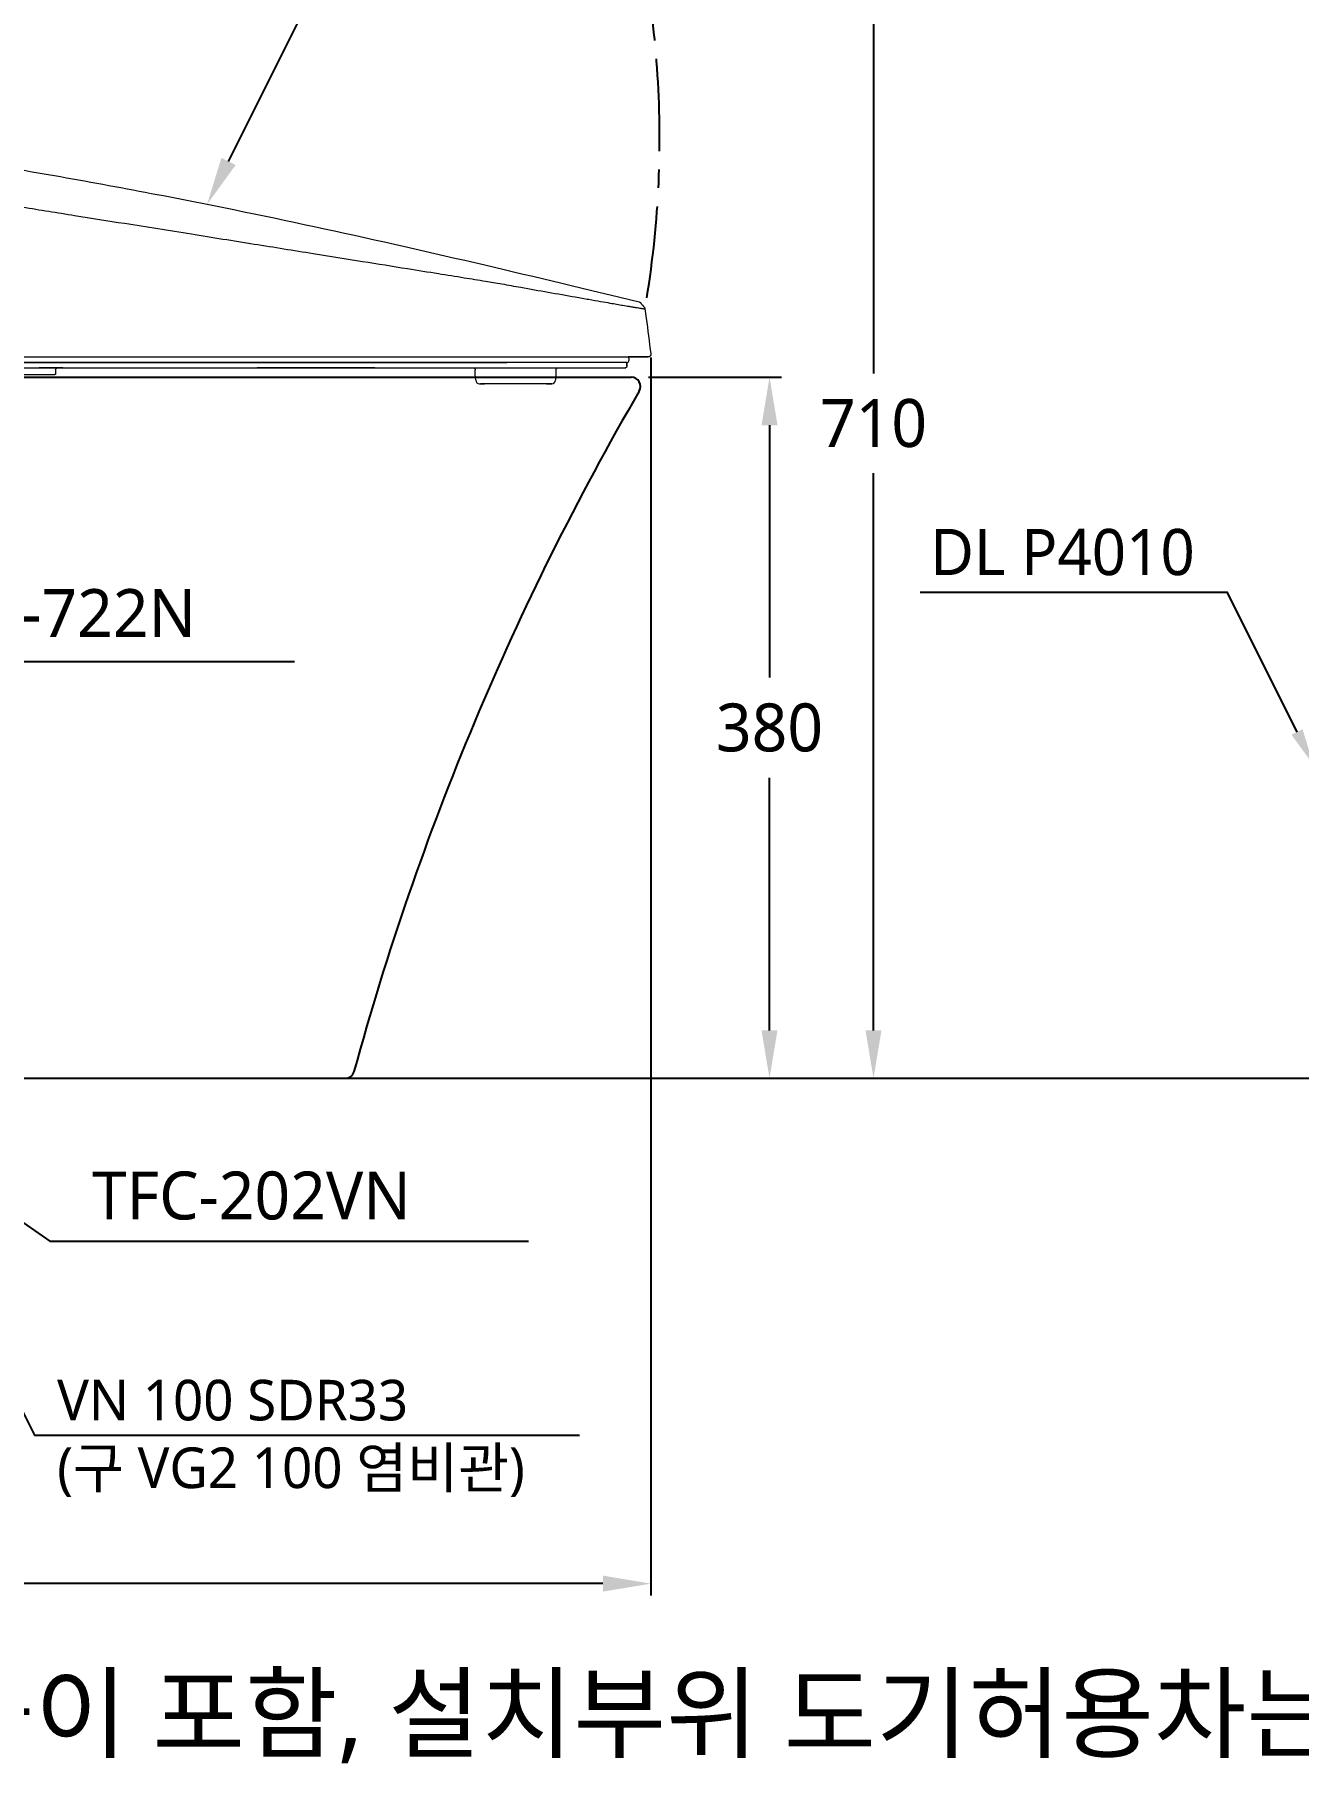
# Model space of a CAD drawing. Extents: x -2111 to 4214, y -25 to 2527.
# Drawn here: x 2013 to 2698, y -25 to 912 of the extents above; entities that cross this region are included whole.
import ezdxf

# ---------------------------------------------------------------- set-up
doc = ezdxf.new("R2010")
doc.units = 0
doc.header["$LTSCALE"] = 20
doc.header["$MEASUREMENT"] = 0
doc.linetypes.add('CENTER', pattern=[2, 1.25, -0.25, 0.25, -0.25])
doc.layers.get('0').update_dxf_attribs({"linetype": 'CONTINUOUS'})
doc.layers.get('DEFPOINTS').update_dxf_attribs({"linetype": 'CONTINUOUS'})
for name, color, linetype in [('1', 7, 'CONTINUOUS'), ('2', 2, 'CONTINUOUS'), ('3', 3, 'CONTINUOUS'), ('6', 6, 'CONTINUOUS'), ('CENTER', 2, 'CENTER')]:
    doc.layers.add(name, color=color, linetype=linetype)
doc.styles.add('GHS', font='romans', dxfattribs={"bigfont": 'ghs'})
doc.styles.add('ROMANS', font='NanumGothic.ttf', dxfattribs={"height": 10.144927})
doc.styles.get("Standard").update_dxf_attribs({"font": 'NanumGothic.ttf'})
doc.dimstyles.get("Standard").update_dxf_attribs({"dimtxt": 2.7, "dimasz": 2.5, "dimexe": 1.5, "dimexo": 1.5, "dimgap": 1.5, "dimtad": 1, "dimdec": 0, "dimlfac": 10, "dimzin": 0, "dimdsep": 46, "dimtxsty": 'Standard', "dimcen": 0, "dimclrt": 2, "dimadec": 0, "dimazin": 0, "dimtfac": 1, "dimtdec": 0, "dimtmove": 0, "dimatfit": 3, "dimfxl": 0, "dimtolj": 1, "dimtzin": 0, "dimarcsym": 0})

# ---------------------------------------------------------------- blocks, each defined once
blk = doc.blocks.new('*D23')
at = {"color": 3, "lineweight": -2}
for p, q in [((2411.06, 1056.61), (2474.55, 1056.61)), ((2468.05, 1030.61), (2468.05, 728.67)), ((2468.05, 372.61), (2468.05, 674.55)), ((2453.93, 346.61), (2474.55, 346.61))]:
    blk.add_line(p, q, dxfattribs=at)
at = {"color": 3}
for points in [[(2463.72, 1030.61), (2472.38, 1030.61), (2468.05, 1056.61)], [(2463.72, 372.61), (2472.38, 372.61), (2468.05, 346.61)]]:
    blk.add_solid(points, dxfattribs=at)
at = {"layer": 'DEFPOINTS', "color": 0}
for p in [(2409.11, 1056.61), (2451.98, 346.61), (2468.05, 346.61)]:
    blk.add_point(p, dxfattribs=at)
at = {"color": 2, "insert": (2468.05, 701.61), "char_height": 26, "attachment_point": 5}
blk.add_mtext('\\A1;710', dxfattribs=at)
blk = doc.blocks.new('*D18')
at = {"color": 3, "lineweight": -2}
for p, q in [((2346.13, 726.61), (2418.16, 726.61)), ((2411.66, 700.61), (2411.66, 563.78)), ((2411.66, 372.61), (2411.66, 509.44)), ((2211.76, 346.61), (2418.16, 346.61))]:
    blk.add_line(p, q, dxfattribs=at)
at = {"color": 3}
for points in [[(2407.33, 700.61), (2416, 700.61), (2411.66, 726.61)], [(2407.33, 372.61), (2416, 372.61), (2411.66, 346.61)]]:
    blk.add_solid(points, dxfattribs=at)
at = {"layer": 'DEFPOINTS', "color": 0}
for p in [(2344.18, 726.61), (2209.81, 346.61), (2411.66, 346.61)]:
    blk.add_point(p, dxfattribs=at)
at = {"color": 2, "insert": (2411.66, 536.61), "char_height": 26, "attachment_point": 5}
blk.add_mtext('\\A1;380', dxfattribs=at)
blk = doc.blocks.new('*D21')
at = {"color": 3, "lineweight": -2}
for p, q in [((2347.31, 737.34), (2347.31, 66.23)), ((1579.18, 342.71), (1579.18, 66.23)), ((2321.31, 72.73), (1605.18, 72.73))]:
    blk.add_line(p, q, dxfattribs=at)
at = {"color": 3}
for points in [[(1605.18, 77.07), (1605.18, 68.4), (1579.18, 72.73)], [(2321.31, 77.07), (2321.31, 68.4), (2347.31, 72.73)]]:
    blk.add_solid(points, dxfattribs=at)
at = {"layer": 'DEFPOINTS', "color": 0}
for p in [(2347.31, 739.29), (1579.18, 344.66), (1579.18, 72.73)]:
    blk.add_point(p, dxfattribs=at)
at = {"color": 2, "insert": (1963.24, 99.89), "char_height": 26, "attachment_point": 5}
blk.add_mtext('\\A1;767', dxfattribs=at)

msp = doc.modelspace()

# ---------------------------------------------------------------- linework, layer by layer
at = {"color": 7}
for p, q in [((1605.72, 726.62), (2336.72, 726.62)), ((1629.98, 346.62), (2181.55, 346.61))]:
    msp.add_line(p, q, dxfattribs=at)
for centre, radius, start, end in [((2336.72, 721.62), 5, 329.79978, 90.1088), ((3674.15, -56.79), 1542.47, 149.79978, 164.69752), ((2181.55, 351.61), 5, 269.99867, 344.69752)]:
    msp.add_arc(centre, radius, start, end, dxfattribs=at)
at = {"layer": '1', "color": 7, "linetype": 'Continuous', "lineweight": 18}
for p, q in [((2341.82, 766.91), (2341.82, 766.91)), ((2341.82, 766.91), (2341.82, 766.91)), ((2344.14, 763.65), (2344.79, 758.66)), ((2014.24, 731.62), (2015.74, 731.62)), ((2017.52, 731.62), (2015.74, 731.62)), ((2017.52, 731.62), (2017.56, 731.62)), ((2019.36, 731.62), (2017.56, 731.62)), ((2334.37, 732.62), (2334.37, 732.62)), ((2334.41, 734.62), (2334.42, 734.62)), ((2335.42, 735.73), (2335.41, 735.73)), ((2335.41, 735.73), (2335.42, 735.73)), ((2335.42, 735.73), (2335.42, 735.73)), ((1993.36, 728.12), (2016.95, 728.12)), ((2016.95, 728.12), (2024.2, 728.12)), ((2024.61, 728.12), (2024.2, 728.12)), ((2024.61, 730.62), (2024.61, 728.12)), ((2252.09, 728.12), (2252.09, 730.62)), ((2252.37, 724.95), (2252.09, 728.12)), ((2277.01, 723.12), (2257.21, 723.12)), ((2295.89, 728.12), (2295.62, 724.95)), ((2295.89, 730.62), (2295.89, 728.12))]:
    msp.add_line(p, q, dxfattribs=at)
at = {"layer": '1', "color": 7, "linetype": 'Continuous', "lineweight": 13}
for p, q in [((2334.37, 732.62), (2334.36, 732.62)), ((2334.36, 732.62), (2334.36, 732.62)), ((2345.82, 737.6), (2345.81, 737.6))]:
    msp.add_line(p, q, dxfattribs=at)
at = {"layer": '1', "color": 7, "linetype": 'Continuous', "lineweight": 18}
for centre, start, end in [((2254.36, 725.12), 185, 270), ((2293.62, 725.12), 270, 355)]:
    msp.add_arc(centre, 2, start, end, dxfattribs=at)
at = {"layer": '1', "color": 7, "linetype": 'Continuous', "lineweight": 18, "extrusion": (0, 0, -1)}
for centre, major_axis, start_param, end_param in [((2025.61, 730.62), (0, 1), 4.741103, 6.28189), ((2251.09, 730.62), (0, 1), 0.001309, 1.599654), ((2296.89, 730.62), (0, -1), 1.572836, 3.141588)]:
    msp.add_ellipse(centre, major_axis=major_axis, ratio=1, start_param=start_param, end_param=end_param, dxfattribs=at)
at = {"layer": '1', "color": 7, "linetype": 'Continuous', "lineweight": 18}
for points, degree, knots in [([(1845.02, 860.68), (1854.11, 859.88), (1880.87, 857.28), (1925.18, 851.73), (1977.9, 843.81), (2030.51, 834.88), (2094.73, 822.99), (2170.4, 807.42), (2256.14, 787.88), (2312.77, 774.34), (2341.01, 767.43)], 3, [0.0001769, 0.0001769, 0.0001769, 0.0001769, 0.0544635, 0.1599748, 0.2656167, 0.3713739, 0.4772296, 0.6538318, 0.8305959, 1, 1, 1, 1]), ([(2342.77, 763.86), (2342.79, 763.86), (2343.1, 763.81), (2343.6, 763.73), (2344.06, 763.66), (2344.12, 763.65), (2344.14, 763.65)], 3, [0, 0, 0, 0, 0.022768, 0.350763, 0.676477, 1, 1, 1, 1]), ([(1908.74, 741.53), (1910.99, 741.16), (1915.61, 740.41), (1922.73, 739.53), (1930.19, 738.81), (1937.98, 738.26), (1946.11, 737.88), (1954.56, 737.65), (1963.33, 737.58), (1972.41, 737.6), (1986.69, 737.59), (2006.07, 737.6), (2030.45, 737.6), (2046.69, 737.6), (2054.81, 737.6)], 3, [0, 0, 0, 0, 0.046811, 0.095785, 0.146948, 0.200319, 0.255899, 0.313678, 0.373623, 0.435699, 0.499915, 0.666576, 0.83327, 1, 1, 1, 1]), ([(1928.65, 738.88), (1931.41, 738.37), (1934.16, 737.9), (1942.72, 736.51), (1948.52, 735.58), (1960.13, 734.62), (1965.94, 734.62), (1995.01, 734.61), (2018.26, 734.62), (2064.73, 734.62), (2087.95, 734.62), (2134.38, 734.62), (2157.59, 734.62), (2192.38, 734.62), (2203.97, 734.62), (2227.14, 734.62), (2238.74, 734.62), (2253.21, 734.62), (2256.1, 734.62), (2261.89, 734.62), (2264.78, 734.62), (2268.17, 734.62), (2268.71, 734.62), (2269.25, 734.62)], 3, [0, 0, 0, 0, 0.024322, 0.024322, 0.07542, 0.07542, 0.126517, 0.126517, 0.330906, 0.330906, 0.535295, 0.535295, 0.739684, 0.739684, 0.841879, 0.841879, 0.944073, 0.944073, 0.969622, 0.969622, 0.995171, 0.995171, 1, 1, 1, 1]), ([(1990.54, 731.62), (2000.29, 731.62), (2010.04, 731.62), (2023.87, 731.62), (2027.94, 731.62), (2040.17, 731.62), (2048.32, 731.62), (2060.54, 731.62), (2064.61, 731.62), (2076.83, 731.62), (2084.97, 731.62), (2097.19, 731.62), (2101.26, 731.62), (2113.47, 731.62), (2121.61, 731.62), (2131.78, 731.62), (2133.81, 731.62), (2135.85, 731.62)], 3, [0, 0, 0, 0, 0.201144, 0.201144, 0.285234, 0.285234, 0.453415, 0.453415, 0.537504, 0.537504, 0.705685, 0.705685, 0.789775, 0.789775, 0.957955, 0.957955, 1, 1, 1, 1]), ([(2135.93, 734.62), (2133.92, 734.62), (2131.9, 734.62), (2121.84, 734.62), (2113.78, 734.62), (2097.66, 734.62), (2089.6, 734.62), (2077.51, 734.62), (2073.48, 734.62), (2061.38, 734.62), (2053.32, 734.62), (2041.22, 734.62), (2037.19, 734.62), (2026.06, 734.62), (2018.97, 734.62), (2004.78, 734.62), (1997.69, 734.62), (1990.59, 734.62)], 3, [0, 0, 0, 0, 0.041611, 0.041611, 0.208056, 0.208056, 0.374502, 0.374502, 0.457724, 0.457724, 0.62417, 0.62417, 0.707392, 0.707392, 0.853694, 0.853694, 1, 1, 1, 1]), ([(2028.57, 731.62), (2026.05, 731.62), (2023.54, 731.62), (2019.83, 731.62), (2018.61, 731.62), (2017.4, 731.62)], 3, [0, 0, 0, 0, 0.667195, 0.667195, 1, 1, 1, 1]), ([(2054.81, 737.6), (2107.36, 737.6), (2160.09, 737.6), (2186.41, 737.6), (2212.64, 737.6), (2218.2, 737.6), (2238.9, 737.6), (2241.81, 737.6), (2252.04, 737.6), (2260.17, 737.6), (2265.16, 737.6), (2281.16, 737.6), (2290.97, 737.6), (2304.75, 737.6), (2314.25, 737.6), (2318.44, 737.6), (2323.36, 737.6), (2327.98, 737.6), (2330.53, 737.6), (2333.09, 737.6), (2334.75, 737.6), (2335.77, 737.6), (2337.13, 737.6), (2341.55, 737.6), (2343.58, 737.6), (2345.82, 737.6), (2345.82, 737.6)], 2, [0, 0, 0, 0.25, 0.25, 0.375, 0.375, 0.4375, 0.4375, 0.46875, 0.46875, 0.5, 0.5, 0.5625, 0.5625, 0.625, 0.625, 0.65625, 0.65625, 0.6875, 0.6875, 0.71875, 0.71875, 0.75, 0.75, 0.875, 0.875, 1, 1, 1]), ([(2197.68, 731.62), (2190.61, 731.62), (2183.47, 731.62), (2168.86, 731.62), (2161.38, 731.62), (2147.21, 731.62), (2140.52, 731.62), (2133.83, 731.62)], 3, [0, 0, 0, 0, 0.334903, 0.334903, 0.686154, 0.686154, 1, 1, 1, 1]), ([(2197.67, 731.62), (2190.6, 731.62), (2183.46, 731.62), (2168.86, 731.62), (2161.38, 731.62), (2147.26, 731.62), (2140.62, 731.62), (2133.98, 731.62)], 3, [0, 0, 0, 0, 0.335493, 0.335493, 0.687642, 0.687642, 1, 1, 1, 1]), ([(2135.85, 731.62), (2139.35, 731.62), (2142.85, 731.62), (2149.85, 731.62), (2153.34, 731.62), (2163.84, 731.62), (2170.83, 731.62), (2181.99, 731.62), (2186.16, 731.62), (2194.49, 731.62), (2198.66, 731.62), (2211.15, 731.62), (2219.48, 731.62), (2231.97, 731.62), (2236.13, 731.62), (2244.45, 731.62), (2248.61, 731.62), (2254.85, 731.62), (2256.93, 731.62), (2259.53, 731.62), (2260.05, 731.62), (2262.65, 731.62), (2264.73, 731.62), (2266.8, 731.62)], 3, [0, 0, 0, 0, 0.080063, 0.080063, 0.160126, 0.160126, 0.320249, 0.320249, 0.415646, 0.415646, 0.511044, 0.511044, 0.70184, 0.70184, 0.797237, 0.797237, 0.892635, 0.892635, 0.940333, 0.940333, 0.952258, 0.952258, 1, 1, 1, 1]), ([(2266.96, 734.62), (2264.93, 734.62), (2262.88, 734.62), (2260.31, 734.62), (2259.8, 734.62), (2257.24, 734.62), (2255.18, 734.62), (2249.03, 734.62), (2244.93, 734.62), (2236.72, 734.62), (2232.62, 734.62), (2220.3, 734.62), (2212.09, 734.62), (2199.77, 734.62), (2195.66, 734.62), (2187.44, 734.62), (2183.33, 734.62), (2172.01, 734.62), (2164.8, 734.62), (2150.37, 734.62), (2143.15, 734.62), (2135.93, 734.62)], 3, [0, 0, 0, 0, 0.047051, 0.047051, 0.058804, 0.058804, 0.105814, 0.105814, 0.199833, 0.199833, 0.293853, 0.293853, 0.481893, 0.481893, 0.575912, 0.575912, 0.669932, 0.669932, 0.834964, 0.834964, 1, 1, 1, 1]), ([(2266.8, 731.62), (2274.67, 731.62), (2282.12, 731.62), (2296.13, 731.62), (2302.35, 731.62), (2313.11, 731.62), (2317.4, 731.62), (2322.17, 731.62), (2323.44, 731.62), (2325.31, 731.62), (2325.91, 731.62), (2328.61, 731.62), (2330.34, 731.62), (2332.65, 731.62), (2333.28, 731.62), (2333.36, 731.62)], 3, [0, 0, 0, 0, 0.125, 0.125, 0.25, 0.25, 0.375, 0.375, 0.4375, 0.4375, 0.5, 0.5, 0.75, 0.75, 1, 1, 1, 1]), ([(2266.8, 731.62), (2274.67, 731.62), (2282.12, 731.62), (2296.13, 731.62), (2302.35, 731.62), (2313.11, 731.62), (2317.4, 731.62), (2322.17, 731.62), (2323.44, 731.62), (2325.31, 731.62), (2325.91, 731.62), (2328.61, 731.62), (2330.34, 731.62), (2332.65, 731.62), (2333.28, 731.62), (2333.36, 731.62)], 3, [0, 0, 0, 0, 0.125, 0.125, 0.25, 0.25, 0.375, 0.375, 0.4375, 0.4375, 0.5, 0.5, 0.75, 0.75, 1, 1, 1, 1]), ([(2334.36, 734.62), (2334.28, 734.62), (2333.64, 734.62), (2331.31, 734.62), (2329.55, 734.62), (2326.82, 734.62), (2326.2, 734.62), (2324.26, 734.62), (2322.96, 734.62), (2318.09, 734.62), (2313.74, 734.62), (2302.84, 734.62), (2296.57, 734.62), (2282.42, 734.62), (2274.9, 734.62), (2266.96, 734.62)], 3, [0, 0, 0, 0, 0.25, 0.25, 0.5, 0.5, 0.5625, 0.5625, 0.625, 0.625, 0.75, 0.75, 0.875, 0.875, 1, 1, 1, 1]), ([(2324.53, 734.62), (2323.67, 734.62), (2322.6, 734.62), (2318.09, 734.62), (2313.74, 734.62), (2302.84, 734.62), (2296.57, 734.62), (2282.42, 734.62), (2274.9, 734.62), (2266.96, 734.62)], 3, [0, 0, 0, 0, 0.114792, 0.114792, 0.409861, 0.409861, 0.704931, 0.704931, 1, 1, 1, 1]), ([(2333.37, 731.62), (2333.48, 731.62), (2333.59, 731.64), (2333.71, 731.68), (2333.72, 731.69), (2333.73, 731.69)], 3, [0, 0, 0, 0, 0.908045, 0.908045, 1, 1, 1, 1]), ([(2345.81, 737.6), (2345.66, 737.6), (2343.58, 737.59), (2341.55, 737.59), (2337.12, 737.59), (2335.95, 737.59), (2335.03, 737.59)], 2, [0, 0, 0, 0.432369, 0.432369, 0.898787, 0.898787, 1, 1, 1]), ([(2347.31, 739.29), (2347.33, 739.08), (2347.31, 738.77), (2347.15, 738.37), (2346.96, 738.1), (2346.71, 737.87), (2346.33, 737.66), (2346.03, 737.6), (2345.82, 737.6)], 3, [0, 0, 0, 0, 0.238065, 0.367451, 0.499993, 0.632536, 0.761926, 1, 1, 1, 1])]:
    msp.add_open_spline(points, degree=degree, knots=knots, dxfattribs=at)
at = {"layer": '1', "color": 7, "linetype": 'Continuous', "lineweight": 13}
for points, degree, knots in [([(1840.98, 845.36), (1850.52, 843.84), (1869.37, 840.83), (1897.33, 836.35), (1924.64, 831.97), (1952.01, 827.58), (1979.32, 823.2), (2007.1, 818.77), (2034.55, 814.39), (2052.95, 811.46), (2061.98, 810.03)], 3, [0, 0, 0, 0, 0.129382, 0.255754, 0.379262, 0.500005, 0.627252, 0.750002, 0.877306, 1, 1, 1, 1]), ([(2061.98, 810.03), (2074.05, 808.1), (2097.5, 804.37), (2131.61, 798.92), (2162.54, 793.97), (2190.23, 789.54), (2212.84, 785.9), (2231.24, 782.95), (2245.31, 780.7), (2256.77, 778.85), (2267, 777.13), (2278.36, 775.06), (2292.1, 772.61), (2304.54, 770.48), (2313.87, 768.8), (2320.03, 767.69), (2325.17, 766.83), (2329.23, 766.1), (2332.91, 765.51), (2335.26, 765.06), (2337.34, 764.75), (2339.13, 764.46), (2340.64, 764.21), (2341.86, 764.01), (2342.5, 763.91), (2342.77, 763.86)], 3, [0, 0, 0, 0, 0.097906, 0.190218, 0.276845, 0.349088, 0.415269, 0.460578, 0.498709, 0.529736, 0.553681, 0.581938, 0.622824, 0.666781, 0.691628, 0.716792, 0.739657, 0.760179, 0.786169, 0.828815, 0.86405, 0.899021, 0.933726, 0.968169, 1, 1, 1, 1]), ([(2335.19, 737.59), (2339.25, 737.59), (2341.16, 737.59), (2343.36, 737.6), (2343.36, 737.6)], 2, [0, 0, 0, 0.488851, 0.488851, 1, 1, 1])]:
    msp.add_open_spline(points, degree=degree, knots=knots, dxfattribs=at)
at = {"layer": '1', "color": 7, "linetype": 'Continuous', "lineweight": 18}
for points, degree in [([(2341, 767.43), (2341.5, 767.31), (2341.82, 766.91)], 2), ([(2341.82, 766.91), (2342.49, 766.07), (2343.16, 765.23), (2343.83, 764.39)], 3), ([(2344.79, 758.66), (2345.63, 752.2), (2346.47, 745.75), (2347.31, 739.29)], 3), ([(2025.45, 731.62), (2025.65, 731.62), (2025.61, 731.62)], 2), ([(2025.45, 731.62), (2025.65, 731.62), (2025.61, 731.62)], 2), ([(2334.37, 734.62), (2334.37, 732.67)], 1), ([(2334.37, 732.62), (2334.37, 734.62)], 1), ([(2334.43, 734.62), (2334.99, 734.62), (2335.48, 735.17), (2335.42, 735.73)], 3), ([(2335.21, 737.6), (2335.41, 735.78)], 1), ([(2335.22, 737.6), (2335.28, 736.97), (2335.35, 736.35), (2335.42, 735.73)], 3)]:
    msp.add_open_spline(points, degree=degree, dxfattribs=at)
for points, weights, degree in [([(2343.83, 764.39), (2344.09, 764.07), (2344.14, 763.65)], [1, 0.963265422327, 1], 2), ([(2347.31, 739.29), (2347.53, 737.6), (2345.82, 737.6)], [0.999993420949, 0.66003437968, 0.999982541592], 2), ([(2254.38, 723.12), (2254.54, 723.12), (2255.67, 723.12), (2257.21, 723.12)], [0.601334858383, 0.683841131024, 0.816729511563, 1], 3), ([(2257.21, 723.12), (2256.29, 723.12), (2255.5, 723.12), (2254.98, 723.12)], [1, 0.881028857654, 0.783288914375, 0.706780170162], 3), ([(2290.77, 723.12), (2304.53, 723.12), (2290.77, 723.12), (2277.01, 723.12)], [1, 0.333333333332, 0.333333333332, 1], 3)]:
    msp.add_rational_spline(points, weights, degree=degree, dxfattribs=at)
at = {"layer": '1', "color": 7, "linetype": 'Continuous', "lineweight": 13}
for points in [[(2334.36, 732.62), (2334.36, 732.1), (2333.89, 731.62), (2333.36, 731.62)], [(2334.3, 732.29), (2334.15, 731.91), (2333.77, 731.62), (2333.36, 731.62)], [(2334.36, 732.62), (2334.36, 733.29), (2334.36, 733.96), (2334.36, 734.62)], [(2334.42, 734.62), (2334.98, 734.62), (2335.48, 735.17), (2335.41, 735.73)], [(2335.21, 737.59), (2335.28, 736.97), (2335.35, 736.35), (2335.41, 735.73)]]:
    msp.add_open_spline(points, degree=3, dxfattribs=at)
at = {"layer": '3'}
for points in [[(2118.34, 843.58), (2167.41, 941.99), (2421.96, 941.99)], [(1886.28, 474.19), (1935.35, 572.61), (2154.19, 572.61)], [(1949.35, 280.4), (2013.11, 153.22), (2308.63, 153.22)]]:
    msp.add_lwpolyline(points, dxfattribs=at)
at = {"layer": '3', "extrusion": (0, 0, -1)}
msp.add_lwpolyline([(-2697.69, 534.3), (-2659.95, 610), (-2493.35, 610)], dxfattribs=at)
at = {"layer": '3'}
msp.add_solid([(2122.22, 841.65), (2106.74, 820.31), (2114.46, 845.51)], dxfattribs=at)
at = {"layer": '3', "extrusion": (0, 0, -1)}
msp.add_solid([(-2694.71, 532.81), (-2706.62, 516.4), (-2700.68, 535.79)], dxfattribs=at)
at = {"layer": '6'}
msp.add_lwpolyline([(2805.63, 2271.65), (1579.18, 2271.65), (1579.18, 346.61), (3506.68, 346.61), (3506.68, 1346.61)], dxfattribs=at)
at = {"layer": 'CENTER', "color": 1, "linetype": 'CENTER', "ltscale": 2}
msp.add_arc((1811.9, 855.95), 540.19, 350.79798, 96.22213, dxfattribs=at)

# ---------------------------------------------------------------- texts
at = {"layer": '2', "attachment_point": 4, "style": 'ROMANS'}
for s, insert, char_height in [('DL P4010', (2498.75, 631.69), 25), ('TFC-722N', (1948.19, 598.61), 26), ('TFC-202VN', (2044.31, 282.92), 26), ('VN 100 SDR33\\P(구 VG2 100 염비관)', (2025.43, 151.42), 22)]:
    msp.add_mtext(s, dxfattribs=dict(at, insert=insert, char_height=char_height))
at = {"layer": '3', "color": 1, "insert": (1566.32, 22.5), "char_height": 40, "attachment_point": 1, "style": 'GHS'}
msp.add_mtext_dynamic_manual_height_columns('{\\fNanumGothic|b0|i0|c129|p50;※주의: 비데 개폐높이 포함, 설치부위 도기허용차는 ±5%이므로 반드시 실측 확인 후 시공하십시오.}', width=2648.2618, gutter_width=13.51, heights=[0], dxfattribs=at)

# ---------------------------------------------------------------- dimensions: what is measured, and where the dimension line sits
for base, p1, p2, picture, middle in [((2468.05, 346.61), (2409.11, 1056.61), (2451.98, 346.61), '*D23', (2468.05, 701.61)), ((2411.66, 346.61), (2344.18, 726.61), (2209.81, 346.61), '*D18', (2411.66, 536.61))]:
    dim = msp.add_linear_dim(base=base, p1=p1, p2=p2, angle=90, dimstyle='Standard', override={"dimscale": 1.3, "dimtxt": 20, "dimasz": 20, "dimexe": 5, "dimgap": 10, "dimtih": 1, "dimtoh": 1, "dimlfac": 1, "dimclrd": 3, "dimclre": 3, "dimarcsym": 1})
    dim.commit()
    dim.dimension.update_dxf_attribs({"geometry": picture, "text_midpoint": middle, "dimtype": 160})
dim = msp.add_linear_dim(base=(1579.18, 72.73), p1=(2347.31, 739.29), p2=(1579.18, 344.66), text='767', dimstyle='Standard', override={"dimscale": 1.3, "dimtxt": 20, "dimasz": 20, "dimexe": 5, "dimgap": 10, "dimlfac": 1, "dimclrd": 3, "dimclre": 3, "dimarcsym": 1})
dim.commit()
dim.dimension.update_dxf_attribs({"geometry": '*D21', "text_midpoint": (1963.24, 99.89)})

# ---------------------------------------------------------------- leaders
msp.add_leader([(1935.38, 318.11), (2021.47, 258.27), (2280.93, 258.27)], dimstyle='Standard', override={"dimscale": 1.3, "dimtxt": 20, "dimasz": 20, "dimexe": 5, "dimgap": 10, "dimtad": 0, "dimlfac": 1, "dimclrd": 3, "dimclre": 3, "dimarcsym": 1})

doc.saveas('drawing.dxf')
